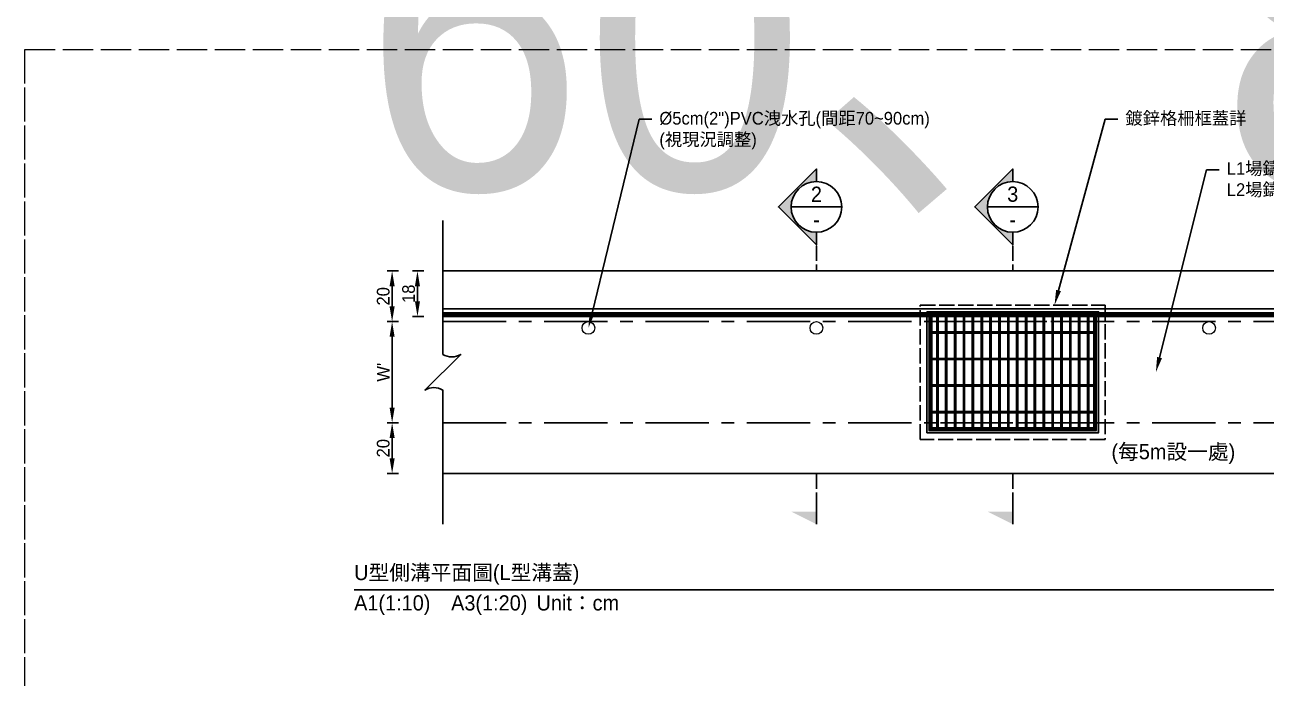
# Model space of a CAD drawing. Extents: x -8920 to 1950, y -2159 to 466.
# Drawn here: x -7990 to -7500, y -248.3 to 9.7 of the extents above; entities that cross this region are included whole.
import ezdxf
from ezdxf import colors
from ezdxf.entities.mleader import LeaderData, LeaderLine
from ezdxf.math import Vec2, Vec3

# ---------------------------------------------------------------- set-up
doc = ezdxf.new("R2010")
doc.units = 0
doc.header["$MEASUREMENT"] = 0
doc.linetypes.add('ACAD_ISO02W100', pattern=[15, 12, -3])
doc.linetypes.add('CENTERX2', pattern=[4, 2.5, -0.5, 0.5, -0.5])
doc.layers.add('一、4.基本-隱藏', color=9, linetype='ACAD_ISO02W100', lineweight=20, plot=False)
doc.layers.add('三、3.文字-註解文字', color=2, linetype='Continuous')
for name, color, linetype, lineweight in [('二、1.繪圖-既有設施', 8, 'Continuous', 20), ('二、2.繪圖-施作項目', 181, 'Continuous', 30), ('二、6.繪圖-其他施作項目', 35, 'Continuous', 30)]:
    doc.layers.add(name, color=color, linetype=linetype, lineweight=lineweight)
doc.styles.add('次圖名(詳圖)', font='MS PGothic.ttf', dxfattribs={"height": 6})
doc.styles.add('註解文字(詳圖)', font='MS PGothic.ttf', dxfattribs={"height": 5})
doc.dimstyles.new('註解文字(詳圖)', dxfattribs={"dimtxt": 5, "dimasz": 6, "dimexe": 2, "dimexo": 5, "dimgap": 1, "dimtad": 2, "dimzin": 0, "dimdsep": 46, "dimtxsty": '註解文字(詳圖)', "dimcen": 0.1, "dimclrd": 144, "dimclre": 144, "dimclrt": 256, "dimadec": 0, "dimazin": 0, "dimtfac": 1, "dimtofl": 0, "dimtmove": 0, "dimatfit": 3, "dimfxlon": 1, "dimtolj": 1, "dimtzin": 0, "dimlwd": -1, "dimlwe": -1, "dimarcsym": 1})
pattern_1 = [(45, (-8805.3608, 76.1543), (-2.65165, 2.65165), []), (45, (-8804.477, 76.1543), (-2.65165, 2.65165), []), (45, (-8803.593, 76.1543), (-2.65165, 2.65165), []), (45, (-8802.709, 76.1543), (-2.65165, 2.65165), [])]

# ---------------------------------------------------------------- blocks, each defined once
blk = doc.blocks.new('*D188')
at = {"layer": 'Defpoints', "color": 0, "transparency": 16777216}
for p in [(-7825, -87.5), (-7845, -107.5), (-7825, -107.5)]:
    blk.add_point(p, dxfattribs=at)
at = {"layer": '三、3.文字-註解文字', "color": 144, "transparency": 16777216}
for p, q in [((-7842.5, -87.5), (-7847, -87.5)), ((-7845, -93.5), (-7845, -101.5)), ((-7842.5, -107.5), (-7847, -107.5))]:
    blk.add_line(p, q, dxfattribs=at)
for points in [[(-7846, -93.5), (-7844, -93.5), (-7845, -87.5)], [(-7846, -101.5), (-7844, -101.5), (-7845, -107.5)]]:
    blk.add_solid(points, dxfattribs=at)
at = {"layer": '三、3.文字-註解文字', "transparency": 16777216, "insert": (-7848.5, -97.5), "char_height": 5, "attachment_point": 5, "rotation": 90, "style": '註解文字(詳圖)'}
blk.add_mtext('\\A1;20', dxfattribs=at)
blk = doc.blocks.new('*D189')
at = {"layer": 'Defpoints', "color": 0, "transparency": 16777216}
for p in [(-7825, -107.5), (-7845, -147.5), (-7825, -147.5)]:
    blk.add_point(p, dxfattribs=at)
at = {"layer": '三、3.文字-註解文字', "color": 144, "transparency": 16777216}
for p, q in [((-7842.5, -107.5), (-7847, -107.5)), ((-7845, -113.5), (-7845, -141.5)), ((-7842.5, -147.5), (-7847, -147.5))]:
    blk.add_line(p, q, dxfattribs=at)
for points in [[(-7846, -113.5), (-7844, -113.5), (-7845, -107.5)], [(-7846, -141.5), (-7844, -141.5), (-7845, -147.5)]]:
    blk.add_solid(points, dxfattribs=at)
at = {"layer": '三、3.文字-註解文字', "transparency": 16777216, "insert": (-7848.5, -127.5), "char_height": 5, "attachment_point": 5, "rotation": 90, "style": '註解文字(詳圖)'}
blk.add_mtext("\\A1;W'", dxfattribs=at)
blk = doc.blocks.new('*D190')
at = {"layer": 'Defpoints', "color": 0, "transparency": 16777216}
for p in [(-7825, -147.5), (-7845, -167.5), (-7825, -167.5)]:
    blk.add_point(p, dxfattribs=at)
at = {"layer": '三、3.文字-註解文字', "color": 144, "transparency": 16777216}
for p, q in [((-7842.5, -147.5), (-7847, -147.5)), ((-7845, -153.5), (-7845, -161.5)), ((-7842.5, -167.5), (-7847, -167.5))]:
    blk.add_line(p, q, dxfattribs=at)
for points in [[(-7846, -153.5), (-7844, -153.5), (-7845, -147.5)], [(-7846, -161.5), (-7844, -161.5), (-7845, -167.5)]]:
    blk.add_solid(points, dxfattribs=at)
at = {"layer": '三、3.文字-註解文字', "transparency": 16777216, "insert": (-7848.5, -157.5), "char_height": 5, "attachment_point": 5, "rotation": 90, "style": '註解文字(詳圖)'}
blk.add_mtext('\\A1;20', dxfattribs=at)
blk = doc.blocks.new('*D203')
at = {"layer": 'Defpoints', "color": 0, "transparency": 16777216}
for p in [(-7825, -87.5), (-7835, -105.5), (-7825, -105.5)]:
    blk.add_point(p, dxfattribs=at)
at = {"layer": '三、3.文字-註解文字', "color": 144, "transparency": 16777216}
for p, q in [((-7832.5, -87.5), (-7837, -87.5)), ((-7835, -93.5), (-7835, -99.5)), ((-7832.5, -105.5), (-7837, -105.5))]:
    blk.add_line(p, q, dxfattribs=at)
for points in [[(-7836, -93.5), (-7834, -93.5), (-7835, -87.5)], [(-7836, -99.5), (-7834, -99.5), (-7835, -105.5)]]:
    blk.add_solid(points, dxfattribs=at)
at = {"layer": '三、3.文字-註解文字', "transparency": 16777216, "insert": (-7838.5, -96.5), "char_height": 5, "attachment_point": 5, "rotation": 90, "style": '註解文字(詳圖)'}
blk.add_mtext('\\A1;18', dxfattribs=at)

msp = doc.modelspace()

# ---------------------------------------------------------------- hatches: boundary and pattern name
at = {"layer": '三、3.文字-註解文字'}
h = msp.add_hatch(color=256, dxfattribs=at)
h.dxf.hatch_style = 1
h.paths.add_polyline_path([(-7677.5, -47.193), (-7692.5, -62.193), (-7677.5, -77.193), (-7677.5, -72.193, -0.4142136), (-7687.5, -62.193, -0.4142136), (-7677.5, -52.193)])
h = msp.add_hatch(color=256, dxfattribs=at)
h.dxf.hatch_style = 1
h.paths.add_polyline_path([(-7600, -47.193), (-7615, -62.193), (-7600, -77.193), (-7600, -72.193, -0.4142136), (-7610, -62.193, -0.4142136), (-7600, -52.193)])
h = msp.add_hatch(color=256, dxfattribs=at)
h.dxf.hatch_style = 1
h.paths.add_polyline_path([(-7687.5, -182.5), (-7677.5, -187.5), (-7677.5, -182.5)])
h = msp.add_hatch(color=256, dxfattribs=at)
h.dxf.hatch_style = 1
h.paths.add_polyline_path([(-7610, -182.5), (-7600, -187.5), (-7600, -182.5)])
at = {"layer": '二、6.繪圖-其他施作項目'}
h = msp.add_hatch(color=256, dxfattribs=at)
h.dxf.hatch_style = 1
h.paths.add_polyline_path([(-7633.9, -151.4), (-7566.1, -151.4), (-7566.1, -103.6), (-7633.9, -103.6)])
h.paths.add_polyline_path([(-7633, -150.5), (-7567, -150.5), (-7567, -104.5), (-7633, -104.5)], flags=16)
h.paths.add_polyline_path([(-7630, -107.5), (-7570, -107.5), (-7570, -147.5), (-7630, -147.5)], flags=0)
h = msp.add_hatch(dxfattribs=at)
h.set_pattern_fill('ANSI34', color=256, scale=5)
h.set_pattern_definition(pattern_1)
h.paths.add_polyline_path([(-7568, -111.5), (-7632, -111.5), (-7632, -112), (-7568, -112)])
h = msp.add_hatch(dxfattribs=at)
h.set_pattern_fill('ANSI34', color=256, scale=5)
h.set_pattern_definition(pattern_1)
h.paths.add_polyline_path([(-7568, -122), (-7632, -122), (-7632, -122.5), (-7568, -122.5)])
h = msp.add_hatch(dxfattribs=at)
h.set_pattern_fill('ANSI34', color=256, scale=5)
h.set_pattern_definition(pattern_1)
h.paths.add_polyline_path([(-7568, -132.5), (-7632, -132.5), (-7632, -133), (-7568, -133)])
h = msp.add_hatch(dxfattribs=at)
h.set_pattern_fill('ANSI34', color=256, scale=5)
h.set_pattern_definition(pattern_1)
h.paths.add_polyline_path([(-7568, -143), (-7632, -143), (-7632, -143.5), (-7568, -143.5)])

# ---------------------------------------------------------------- linework, layer by layer
at = {"layer": '一、4.基本-隱藏'}
for points in [[(-7990, 0), (-7210, 0), (-7210, -253.5), (-7990, -253.5)], [(-7990, 0), (-7210, 0), (-7210, -507), (-7990, -507)], [(-7990, 0), (-7210, 0), (-7210, -507), (-7990, -507)]]:
    msp.add_lwpolyline(points, close=True, dxfattribs=at)
at = {"layer": '三、3.文字-註解文字'}
for points in [[(-7677.5, -52.193), (-7677.5, -47.193), (-7692.5, -62.193), (-7677.5, -77.193), (-7677.5, -72.193)], [(-7600, -52.193), (-7600, -47.193), (-7615, -62.193), (-7600, -77.193), (-7600, -72.193)], [(-7687.5, -62.193), (-7667.5, -62.193)], [(-7610, -62.193), (-7590, -62.193)], [(-7677.5, -187.5), (-7677.5, -177.5)], [(-7600, -187.5), (-7600, -177.5)], [(-7860, -213.5), (-7340, -213.5)]]:
    msp.add_lwpolyline(points, dxfattribs=at)
msp.add_lwpolyline([(-7825, -187.5), (-7825, -134.571, 0.2828427), (-7832.071, -134.571), (-7817.929, -120.429, -0.2828427), (-7825, -120.429), (-7825, -67.5)], format="xyb", dxfattribs=at)
at = {"layer": '三、3.文字-註解文字', "linetype": 'ACAD_ISO02W100', "ltscale": 0.5}
for points in [[(-7677.5, -77.5), (-7677.5, -87.5)], [(-7600, -77.5), (-7600, -87.5)], [(-7677.5, -167.5), (-7677.5, -177.5)], [(-7600, -167.5), (-7600, -177.5)]]:
    msp.add_lwpolyline(points, dxfattribs=at)
at = {"layer": '三、3.文字-註解文字'}
for centre in [(-7677.5, -62.193), (-7600, -62.193)]:
    msp.add_circle(centre, 10, dxfattribs=at)
at = {"layer": '二、1.繪圖-既有設施'}
for centre in [(-7767.5, -110), (-7677.5, -110), (-7522.5, -110)]:
    msp.add_circle(centre, 2.5, dxfattribs=at)
at = {"layer": '二、2.繪圖-施作項目'}
for points in [[(-7825, -87.5), (-7375, -87.5)], [(-7825, -102.5), (-7375, -102.5)], [(-7825, -104), (-7375, -104)], [(-7825, -104.75), (-7375, -104.75)], [(-7825, -105.125), (-7375, -105.125)], [(-7825, -105.5), (-7375, -105.5)], [(-7825, -167.5), (-7375, -167.5)]]:
    msp.add_lwpolyline(points, dxfattribs=at)
at = {"layer": '二、2.繪圖-施作項目', "linetype": 'CENTERX2', "ltscale": 10}
for points in [[(-7825, -107.5), (-7375, -107.5)], [(-7825, -147.5), (-7375, -147.5)]]:
    msp.add_lwpolyline(points, dxfattribs=at)
at = {"layer": '二、6.繪圖-其他施作項目', "linetype": 'ACAD_ISO02W100', "ltscale": 0.5}
for points in [[(-7636.5, -101), (-7563.5, -101), (-7563.5, -154), (-7636.5, -154)], [(-7630, -107.5), (-7570, -107.5), (-7570, -147.5), (-7630, -147.5)]]:
    msp.add_lwpolyline(points, close=True, dxfattribs=at)
at = {"layer": '二、6.繪圖-其他施作項目'}
for points in [[(-7633.9, -103.6), (-7566.1, -103.6), (-7566.1, -151.4), (-7633.9, -151.4)], [(-7633, -104.5), (-7567, -104.5), (-7567, -150.5), (-7633, -150.5)], [(-7632.5, -105), (-7567.5, -105), (-7567.5, -150), (-7632.5, -150)]]:
    msp.add_lwpolyline(points, close=True, dxfattribs=at)
for points in [[(-7632.5, -105), (-7567.5, -105)], [(-7632.5, -105), (-7632.5, -150)], [(-7632, -105), (-7632, -150)], [(-7632, -105.5), (-7568, -105.5)], [(-7630, -105.5), (-7630, -111.5)], [(-7629.5, -105.5), (-7629.5, -111.5)], [(-7626.5, -105.5), (-7626.5, -111.5)], [(-7626, -105.5), (-7626, -111.5)], [(-7623, -105.5), (-7623, -111.5)], [(-7622.5, -105.5), (-7622.5, -111.5)], [(-7619.5, -105.5), (-7619.5, -111.5)], [(-7619, -105.5), (-7619, -111.5)], [(-7616, -105.5), (-7616, -111.5)], [(-7615.5, -105.5), (-7615.5, -111.5)], [(-7612.5, -105.5), (-7612.5, -111.5)], [(-7612, -105.5), (-7612, -111.5)], [(-7609, -105.5), (-7609, -111.5)], [(-7608.5, -105.5), (-7608.5, -111.5)], [(-7605.5, -105.5), (-7605.5, -111.5)], [(-7605, -105.5), (-7605, -111.5)], [(-7602, -105.5), (-7602, -111.5)], [(-7601.5, -105.5), (-7601.5, -111.5)], [(-7598.5, -105.5), (-7598.5, -111.5)], [(-7598, -105.5), (-7598, -111.5)], [(-7595, -105.5), (-7595, -111.5)], [(-7594.5, -105.5), (-7594.5, -111.5)], [(-7591.5, -105.5), (-7591.5, -111.5)], [(-7591, -105.5), (-7591, -111.5)], [(-7588, -105.5), (-7588, -111.5)], [(-7587.5, -105.5), (-7587.5, -111.5)], [(-7584.5, -105.5), (-7584.5, -111.5)], [(-7584, -105.5), (-7584, -111.5)], [(-7581, -105.5), (-7581, -111.5)], [(-7580.5, -105.5), (-7580.5, -111.5)], [(-7577.5, -105.5), (-7577.5, -111.5)], [(-7577, -105.5), (-7577, -111.5)], [(-7574, -105.5), (-7574, -111.5)], [(-7573.5, -105.5), (-7573.5, -111.5)], [(-7570.5, -105.5), (-7570.5, -111.5)], [(-7570, -105.5), (-7570, -111.5)], [(-7568, -105), (-7568, -150)], [(-7567.5, -105), (-7567.5, -150)], [(-7632, -111.5), (-7568, -111.5)], [(-7632, -112), (-7568, -112)], [(-7630, -112), (-7630, -122)], [(-7629.5, -112), (-7629.5, -122)], [(-7626.5, -112), (-7626.5, -122)], [(-7626, -112), (-7626, -122)], [(-7623, -112), (-7623, -122)], [(-7622.5, -112), (-7622.5, -122)], [(-7619.5, -112), (-7619.5, -122)], [(-7619, -112), (-7619, -122)], [(-7616, -112), (-7616, -122)], [(-7615.5, -112), (-7615.5, -122)], [(-7612.5, -112), (-7612.5, -122)], [(-7612, -112), (-7612, -122)], [(-7609, -112), (-7609, -122)], [(-7608.5, -112), (-7608.5, -122)], [(-7605.5, -112), (-7605.5, -122)], [(-7605, -112), (-7605, -122)], [(-7602, -112), (-7602, -122)], [(-7601.5, -112), (-7601.5, -122)], [(-7598.5, -112), (-7598.5, -122)], [(-7598, -112), (-7598, -122)], [(-7595, -112), (-7595, -122)], [(-7594.5, -112), (-7594.5, -122)], [(-7591.5, -112), (-7591.5, -122)], [(-7591, -112), (-7591, -122)], [(-7588, -112), (-7588, -122)], [(-7587.5, -112), (-7587.5, -122)], [(-7584.5, -112), (-7584.5, -122)], [(-7584, -112), (-7584, -122)], [(-7581, -112), (-7581, -122)], [(-7580.5, -112), (-7580.5, -122)], [(-7577.5, -112), (-7577.5, -122)], [(-7577, -112), (-7577, -122)], [(-7574, -112), (-7574, -122)], [(-7573.5, -112), (-7573.5, -122)], [(-7570.5, -112), (-7570.5, -122)], [(-7570, -112), (-7570, -122)], [(-7632, -122), (-7568, -122)], [(-7632, -122.5), (-7568, -122.5)], [(-7630, -122.5), (-7630, -132.5)], [(-7629.5, -122.5), (-7629.5, -132.5)], [(-7626.5, -122.5), (-7626.5, -132.5)], [(-7626, -122.5), (-7626, -132.5)], [(-7623, -122.5), (-7623, -132.5)], [(-7622.5, -122.5), (-7622.5, -132.5)], [(-7619.5, -122.5), (-7619.5, -132.5)], [(-7619, -122.5), (-7619, -132.5)], [(-7616, -122.5), (-7616, -132.5)], [(-7615.5, -122.5), (-7615.5, -132.5)], [(-7612.5, -122.5), (-7612.5, -132.5)], [(-7612, -122.5), (-7612, -132.5)], [(-7609, -122.5), (-7609, -132.5)], [(-7608.5, -122.5), (-7608.5, -132.5)], [(-7605.5, -122.5), (-7605.5, -132.5)], [(-7605, -122.5), (-7605, -132.5)], [(-7602, -122.5), (-7602, -132.5)], [(-7601.5, -122.5), (-7601.5, -132.5)], [(-7598.5, -122.5), (-7598.5, -132.5)], [(-7598, -122.5), (-7598, -132.5)], [(-7595, -122.5), (-7595, -132.5)], [(-7594.5, -122.5), (-7594.5, -132.5)], [(-7591.5, -122.5), (-7591.5, -132.5)], [(-7591, -122.5), (-7591, -132.5)], [(-7588, -122.5), (-7588, -132.5)], [(-7587.5, -122.5), (-7587.5, -132.5)], [(-7584.5, -122.5), (-7584.5, -132.5)], [(-7584, -122.5), (-7584, -132.5)], [(-7581, -122.5), (-7581, -132.5)], [(-7580.5, -122.5), (-7580.5, -132.5)], [(-7577.5, -122.5), (-7577.5, -132.5)], [(-7577, -122.5), (-7577, -132.5)], [(-7574, -122.5), (-7574, -132.5)], [(-7573.5, -122.5), (-7573.5, -132.5)], [(-7570.5, -122.5), (-7570.5, -132.5)], [(-7570, -122.5), (-7570, -132.5)], [(-7632, -132.5), (-7568, -132.5)], [(-7632, -133), (-7568, -133)], [(-7630, -133), (-7630, -143)], [(-7629.5, -133), (-7629.5, -143)], [(-7626.5, -133), (-7626.5, -143)], [(-7626, -133), (-7626, -143)], [(-7623, -133), (-7623, -143)], [(-7622.5, -133), (-7622.5, -143)], [(-7619.5, -133), (-7619.5, -143)], [(-7619, -133), (-7619, -143)], [(-7616, -133), (-7616, -143)], [(-7615.5, -133), (-7615.5, -143)], [(-7612.5, -133), (-7612.5, -143)], [(-7612, -133), (-7612, -143)], [(-7609, -133), (-7609, -143)], [(-7608.5, -133), (-7608.5, -143)], [(-7605.5, -133), (-7605.5, -143)], [(-7605, -133), (-7605, -143)], [(-7602, -133), (-7602, -143)], [(-7601.5, -133), (-7601.5, -143)], [(-7598.5, -133), (-7598.5, -143)], [(-7598, -133), (-7598, -143)], [(-7595, -133), (-7595, -143)], [(-7594.5, -133), (-7594.5, -143)], [(-7591.5, -133), (-7591.5, -143)], [(-7591, -133), (-7591, -143)], [(-7588, -133), (-7588, -143)], [(-7587.5, -133), (-7587.5, -143)], [(-7584.5, -133), (-7584.5, -143)], [(-7584, -133), (-7584, -143)], [(-7581, -133), (-7581, -143)], [(-7580.5, -133), (-7580.5, -143)], [(-7577.5, -133), (-7577.5, -143)], [(-7577, -133), (-7577, -143)], [(-7574, -133), (-7574, -143)], [(-7573.5, -133), (-7573.5, -143)], [(-7570.5, -133), (-7570.5, -143)], [(-7570, -133), (-7570, -143)], [(-7632, -143), (-7568, -143)], [(-7632, -143.5), (-7568, -143.5)], [(-7630, -143.5), (-7630, -149.5)], [(-7629.5, -143.5), (-7629.5, -149.5)], [(-7626.5, -143.5), (-7626.5, -149.5)], [(-7626, -143.5), (-7626, -149.5)], [(-7623, -143.5), (-7623, -149.5)], [(-7622.5, -143.5), (-7622.5, -149.5)], [(-7619.5, -143.5), (-7619.5, -149.5)], [(-7619, -143.5), (-7619, -149.5)], [(-7616, -143.5), (-7616, -149.5)], [(-7615.5, -143.5), (-7615.5, -149.5)], [(-7612.5, -143.5), (-7612.5, -149.5)], [(-7612, -143.5), (-7612, -149.5)], [(-7609, -143.5), (-7609, -149.5)], [(-7608.5, -143.5), (-7608.5, -149.5)], [(-7605.5, -143.5), (-7605.5, -149.5)], [(-7605, -143.5), (-7605, -149.5)], [(-7602, -143.5), (-7602, -149.5)], [(-7601.5, -143.5), (-7601.5, -149.5)], [(-7598.5, -143.5), (-7598.5, -149.5)], [(-7598, -143.5), (-7598, -149.5)], [(-7595, -143.5), (-7595, -149.5)], [(-7594.5, -143.5), (-7594.5, -149.5)], [(-7591.5, -143.5), (-7591.5, -149.5)], [(-7591, -143.5), (-7591, -149.5)], [(-7588, -143.5), (-7588, -149.5)], [(-7587.5, -143.5), (-7587.5, -149.5)], [(-7584.5, -143.5), (-7584.5, -149.5)], [(-7584, -143.5), (-7584, -149.5)], [(-7581, -143.5), (-7581, -149.5)], [(-7580.5, -143.5), (-7580.5, -149.5)], [(-7577.5, -143.5), (-7577.5, -149.5)], [(-7577, -143.5), (-7577, -149.5)], [(-7574, -143.5), (-7574, -149.5)], [(-7573.5, -143.5), (-7573.5, -149.5)], [(-7570.5, -143.5), (-7570.5, -149.5)], [(-7570, -143.5), (-7570, -149.5)], [(-7632.5, -150), (-7567.5, -150)], [(-7632, -149.5), (-7568, -149.5)]]:
    msp.add_lwpolyline(points, dxfattribs=at)

# ---------------------------------------------------------------- texts
at = {"layer": '一、4.基本-隱藏', "insert": (-7600, 200), "char_height": 120, "attachment_point": 5, "style": '次圖名(詳圖)'}
msp.add_mtext_dynamic_manual_height_columns("{\\fMS PGothic|b0|i0|c128|p34;W}'{\\fMS PGothic|b0|i0|c128|p34;=}4{\\fMS PGothic|b0|i0|c128|p34;0，h=40、60、80}", width=698.49542, gutter_width=30, heights=[0], dxfattribs=at)
at = {"layer": '三、3.文字-註解文字', "char_height": 6}
for s, width, gutter_width, insert, attachment_point, style in [('2', 6.60394, 25, (-7677.5, -57.193), 5, '註解文字(詳圖)'), ('3', 6.60394, 25, (-7600, -57.193), 5, '註解文字(詳圖)'), ('-', 6.60394, 25, (-7677.5, -67.193), 5, '註解文字(詳圖)'), ('-', 6.60394, 25, (-7600, -67.193), 5, '註解文字(詳圖)'), ('(每5m設一處)', 52.41253, 30, (-7536.595, -159.77), 5, '註解文字(詳圖)'), ('{\\fMS PGothic|b0|i0|c128|p34;U型側溝平面圖(}L{\\fMS PGothic|b0|i0|c128|p34;型溝蓋)}', 138.66243, 15, (-7860, -207.5), 4, '次圖名(詳圖)'), ('A1(1:10)\u3000A3(1:20){\\fMS PGothic|b0|i0|c128|p34;^IUnit：cm}', 136.03259, 15, (-7860, -219.5), 4, '次圖名(詳圖)')]:
    msp.add_mtext_dynamic_manual_height_columns(s, width=width, gutter_width=gutter_width, heights=[0], dxfattribs=dict(at, insert=insert, attachment_point=attachment_point, style=style))

# ---------------------------------------------------------------- dimensions: what is measured, and where the dimension line sits
at = {"layer": '三、3.文字-註解文字'}
for base, p1, p2, text, picture, middle in [((-7845, -107.5), (-7825, -87.5), (-7825, -107.5), '20', '*D188', (-7848.5, -97.5)), ((-7835, -105.5), (-7825, -87.5), (-7825, -105.5), '18', '*D203', (-7838.5, -96.5)), ((-7845, -147.5), (-7825, -107.5), (-7825, -147.5), "W'", '*D189', (-7848.5, -127.5)), ((-7845, -167.5), (-7825, -147.5), (-7825, -167.5), '20', '*D190', (-7848.5, -157.5))]:
    dim = msp.add_linear_dim(base=base, p1=p1, p2=p2, angle=90, text=text, dimstyle='註解文字(詳圖)', dxfattribs=at)
    dim.commit()
    dim.dimension.update_dxf_attribs({"geometry": picture, "text_midpoint": middle})

# ---------------------------------------------------------------- leaders
ml = msp.add_multileader_mtext('Standard', dxfattribs=at)
ml.set_content('{\\fMS PGothic|b0|i0|c128|p34;%%C5cm}(2")PVC洩水孔(間距70~90cm)\\P(視現況調整)', color=256, style='註解文字(詳圖)')
ml.set_leader_properties(color=144, linetype='ByLayer', lineweight=-1)
ml.build(insert=Vec2(0, 0))
ml.multileader.update_dxf_attribs({"dogleg_length": 5, "arrow_head_size": 6})
ctx = ml.context
ctx.base_point, ctx.char_height, ctx.arrow_head_size, ctx.landing_gap_size, ctx.plane_origin = Vec3(-7742.5, -27.5), 5, 6, 3, Vec3(-7767.5, -110)
notes = []
notes.append((ctx, [(0, (1, 1, 0), (-7747.5, -27.5), (1, 0), 5, [(0, [(-7767.5, -110)], 0, [])])]))
ctx.mtext.insert, ctx.mtext.flow_direction = Vec3(-7739.5, -24.673), 5
ml = msp.add_multileader_mtext('Standard', dxfattribs=at)
ml.set_content('鍍鋅格柵框蓋詳', color=256, style='註解文字(詳圖)')
ml.set_leader_properties(color=144, linetype='ByLayer', lineweight=-1)
ml.build(insert=Vec2(0, 0))
ml.multileader.update_dxf_attribs({"dogleg_length": 5, "arrow_head_size": 6})
ctx = ml.context
ctx.base_point, ctx.char_height, ctx.arrow_head_size, ctx.landing_gap_size, ctx.plane_origin = Vec3(-7558.5, -27.5), 5, 6, 3, Vec3(-7583.5, -101)
notes.append((ctx, [(0, (1, 1, 0), (-7563.5, -27.5), (1, 0), 5, [(0, [(-7583.5, -101)], 0, [])])]))
ctx.mtext.insert, ctx.mtext.flow_direction = Vec3(-7555.5, -24.645), 5
ml = msp.add_multileader_mtext('Standard', dxfattribs=at)
ml.set_content('L{\\fMS PGothic|b0|i0|c128|p34;1場鑄溝蓋板(280kgf/cm²混凝土)或\\P}L{\\fMS PGothic|b0|i0|c128|p34;2場鑄溝蓋板(280kgf/cm²混凝土)詳}', color=256, style='註解文字(詳圖)')
ml.set_leader_properties(color=144, linetype='ByLayer', lineweight=-1)
ml.build(insert=Vec2(0, 0))
ml.multileader.update_dxf_attribs({"dogleg_length": 5, "arrow_head_size": 6})
ctx = ml.context
ctx.base_point, ctx.char_height, ctx.arrow_head_size, ctx.landing_gap_size, ctx.plane_origin = Vec3(-7518.5, -47.5), 5, 6, 3, Vec3(-7543.5, -127.5)
notes.append((ctx, [(0, (1, 1, 0), (-7523.5, -47.5), (1, 0), 5, [(0, [(-7543.5, -127.5)], 0, [])])]))
ctx.mtext.insert, ctx.mtext.flow_direction = Vec3(-7515.5, -44.517), 5
for ctx, leaders in notes:
    for number, flags, end, landing, length, lines in leaders:
        leader = LeaderData()
        leader.index, (leader.has_last_leader_line, leader.has_dogleg_vector, leader.attachment_direction) = number, flags
        leader.last_leader_point, leader.dogleg_vector, leader.dogleg_length = Vec3(end), Vec3(landing), length
        for number, points, colour, breaks in lines:
            line = LeaderLine()
            line.index, line.vertices, line.color, line.breaks = number, Vec3.list(points), colors.encode_raw_color(colour), breaks
            leader.lines.append(line)
        ctx.leaders.append(leader)

doc.saveas('drawing.dxf')
